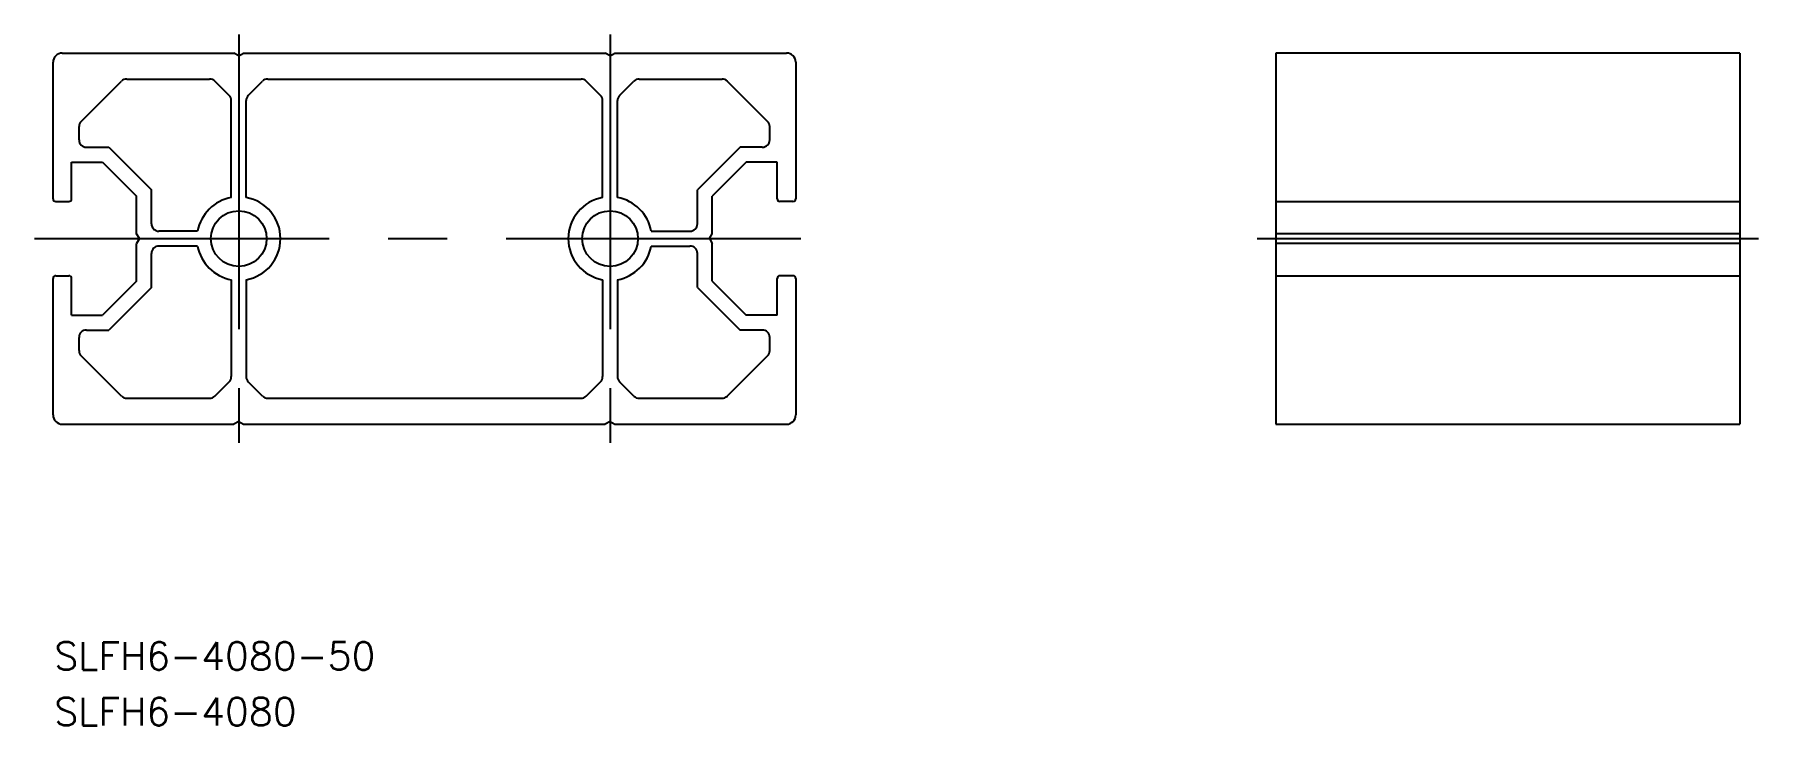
# Model space of a CAD drawing. Extents: x -42 to 144, y -52 to 22.
import ezdxf

# ---------------------------------------------------------------- set-up
doc = ezdxf.new("R2010")
doc.units = 0
doc.linetypes.add('CENTER', pattern=[50.8, 31.75, -6.35, 6.35, -6.35])
doc.layers.get('0').update_dxf_attribs({"linetype": 'CONTINUOUS'})
doc.layers.add('CENTER', color=1, linetype='CENTER')
doc.styles.get("Standard").update_dxf_attribs({"font": 'txt.shx', "height": 3, "bigfont": 'bigfont.shx'})

# ---------------------------------------------------------------- blocks, each defined once
blk = doc.blocks.new('*U5')
at = {"color": 7, "linetype": 'CONTINUOUS'}
blk.add_text('SLFH6-4080-50', height=3, dxfattribs=at).set_placement((-39.86, -46.47))
blk = doc.blocks.new('*U6')
at = {"color": 7, "linetype": 'CONTINUOUS'}
blk.add_text('SLFH6-4080', height=3, dxfattribs=at).set_placement((-39.86, -52.47))

msp = doc.modelspace()

# ---------------------------------------------------------------- linework, layer by layer
at = {"color": 7, "linetype": 'CONTINUOUS'}
for p, q in [((-40, 4.3), (-40, 19)), ((-39, 20), (-20.52, 20)), ((-20, 19.7), (-20.52, 20)), ((-20, 19.7), (-19.48, 20)), ((-19.48, 20), (19.48, 20)), ((20, 19.7), (19.48, 20)), ((20, 19.7), (20.52, 20)), ((20.52, 20), (39, 20)), ((40, 19), (40, 4.3)), ((141.7, 20), (91.7, 20)), ((91.7, 20), (91.7, -20)), ((141.7, 20), (141.7, -20)), ((-36.97, 12.63), (-32.63, 16.97)), ((-32.07, 17.2), (-23.13, 17.2)), ((-21.03, 15.43), (-22.57, 16.97)), ((-18.97, 15.43), (-17.43, 16.97)), ((-16.87, 17.2), (16.87, 17.2)), ((18.97, 15.43), (17.43, 16.97)), ((21.03, 15.43), (22.57, 16.97)), ((23.13, 17.2), (32.07, 17.2)), ((32.63, 16.97), (36.97, 12.63)), ((-20.8, 4.43), (-20.8, 14.87)), ((-19.2, 4.43), (-19.2, 14.87)), ((19.2, 4.43), (19.2, 14.87)), ((20.8, 4.43), (20.8, 14.87)), ((-37.2, 10.65), (-37.2, 12.07)), ((37.2, 10.65), (37.2, 12.07)), ((-36.4, 9.85), (-34, 9.85)), ((-34, 9.85), (-29.4, 5.25)), ((34, 9.85), (29.4, 5.25)), ((36.4, 9.85), (34, 9.85)), ((-38, 8.25), (-34.66, 8.25)), ((-38, 4.3), (-38, 8.25)), ((-34.66, 8.25), (-31, 4.59)), ((34.66, 8.25), (31, 4.59)), ((38, 8.25), (34.66, 8.25)), ((38, 4.3), (38, 8.25)), ((-39.7, 4), (-38.3, 4)), ((-31, 0.52), (-31, 4.59)), ((-29.4, 1.6), (-29.4, 5.25)), ((29.4, 1.6), (29.4, 5.25)), ((31, 0.52), (31, 4.59)), ((39.7, 4), (38.3, 4)), ((91.7, 4), (141.7, 4)), ((-30.7, 0), (-31, 0.52)), ((-30.7, 0), (-31, -0.52)), ((-24.43, 0.8), (-28.6, 0.8)), ((24.43, 0.8), (28.6, 0.8)), ((30.7, 0), (31, 0.52)), ((30.7, 0), (31, -0.52)), ((141.7, 0.52), (91.7, 0.52)), ((-31, -4.59), (-31, -0.52)), ((-29.4, -5.25), (-29.4, -1.6)), ((-24.43, -0.8), (-28.6, -0.8)), ((24.43, -0.8), (28.6, -0.8)), ((29.4, -5.25), (29.4, -1.6)), ((31, -4.59), (31, -0.52)), ((91.7, 0), (141.7, 0)), ((141.7, -0.52), (91.7, -0.52)), ((-40, -19), (-40, -4.3)), ((-39.7, -4), (-38.3, -4)), ((-38, -8.25), (-38, -4.3)), ((-31, -4.59), (-34.66, -8.25)), ((-29.4, -5.25), (-34, -9.85)), ((-20.8, -4.43), (-20.8, -14.87)), ((-19.2, -4.43), (-19.2, -14.87)), ((19.2, -4.43), (19.2, -14.87)), ((20.8, -4.43), (20.8, -14.87)), ((29.4, -5.25), (34, -9.85)), ((31, -4.59), (34.66, -8.25)), ((38, -8.25), (38, -4.3)), ((39.7, -4), (38.3, -4)), ((40, -4.3), (40, -19)), ((91.7, -4), (141.7, -4)), ((-38, -8.25), (-34.66, -8.25)), ((38, -8.25), (34.66, -8.25)), ((-37.2, -12.07), (-37.2, -10.65)), ((-36.4, -9.85), (-34, -9.85)), ((36.4, -9.85), (34, -9.85)), ((37.2, -12.07), (37.2, -10.65)), ((-32.63, -16.97), (-36.97, -12.63)), ((36.97, -12.63), (32.63, -16.97)), ((-22.57, -16.97), (-21.03, -15.43)), ((-17.43, -16.97), (-18.97, -15.43)), ((17.43, -16.97), (18.97, -15.43)), ((22.57, -16.97), (21.03, -15.43)), ((-32.07, -17.2), (-23.13, -17.2)), ((-16.87, -17.2), (16.87, -17.2)), ((23.13, -17.2), (32.07, -17.2)), ((-39, -20), (-20.52, -20)), ((-20, -19.7), (-20.52, -20)), ((-20, -19.7), (-19.48, -20)), ((-19.48, -20), (19.48, -20)), ((20, -19.7), (19.48, -20)), ((20, -19.7), (20.52, -20)), ((20.52, -20), (39, -20)), ((91.7, -20), (141.7, -20))]:
    msp.add_line(p, q, dxfattribs=at)
for centre in [(-20, 0), (20, 0)]:
    msp.add_circle(centre, 3, dxfattribs=at)
for centre, radius, start, end in [((-39, 19), 1, 90, 180), ((39, 19), 1, 360, 90), ((-32.07, 16.4), 0.8, 90, 135), ((-23.13, 16.4), 0.8, 45, 90), ((-16.87, 16.4), 0.8, 90, 135), ((16.87, 16.4), 0.8, 45, 90), ((23.13, 16.4), 0.8, 90, 135), ((32.07, 16.4), 0.8, 45, 90), ((-21.6, 14.87), 0.8, 0, 45), ((-18.4, 14.87), 0.8, 135, 180), ((18.4, 14.87), 0.8, 0, 45), ((21.6, 14.87), 0.8, 135, 180), ((-36.4, 12.07), 0.8, 135, 180), ((36.4, 12.07), 0.8, 0, 45), ((-36.4, 10.65), 0.8, 180, 270), ((36.4, 10.65), 0.8, 270, 0), ((-39.7, 4.3), 0.3, 180, 270), ((-38.3, 4.3), 0.3, 270, 0), ((-20, 0), 4.5, 100.2403, 169.7597), ((-20, 0), 4.5, 280.2403, 79.7597), ((20, 0), 4.5, 100.2403, 259.7597), ((20, 0), 4.5, 10.2403, 79.7597), ((38.3, 4.3), 0.3, 180, 270), ((39.7, 4.3), 0.3, 270, 0), ((-28.6, 1.6), 0.8, 180, 270), ((28.6, 1.6), 0.8, 270, 360), ((-28.6, -1.6), 0.8, 90, 180), ((-20, 0), 4.5, 190.2403, 259.7597), ((20, 0), 4.5, 280.2403, 349.7597), ((28.6, -1.6), 0.8, 0, 90), ((-39.7, -4.3), 0.3, 90, 180), ((-38.3, -4.3), 0.3, 0, 90), ((38.3, -4.3), 0.3, 90, 180), ((39.7, -4.3), 0.3, 0, 90), ((-36.4, -10.65), 0.8, 90, 180), ((36.4, -10.65), 0.8, 0, 90), ((-36.4, -12.07), 0.8, 180, 225), ((36.4, -12.07), 0.8, 315, 360), ((-21.6, -14.87), 0.8, 315, 0), ((-18.4, -14.87), 0.8, 180, 225), ((18.4, -14.87), 0.8, 315, 0), ((21.6, -14.87), 0.8, 180, 225), ((-32.07, -16.4), 0.8, 225, 270), ((-23.13, -16.4), 0.8, 270, 315), ((-16.87, -16.4), 0.8, 225, 270), ((16.87, -16.4), 0.8, 270, 315), ((23.13, -16.4), 0.8, 225, 270), ((32.07, -16.4), 0.8, 270, 315), ((-39, -19), 1, 180, 270), ((39, -19), 1, 270, 0)]:
    msp.add_arc(centre, radius, start, end, dxfattribs=at)
at = {"layer": 'CENTER', "color": 1, "linetype": 'CENTER'}
for p, q in [((-20, 22), (-20, -22)), ((20, 22), (20, -22)), ((-42, 0), (42, 0)), ((89.7, 0), (143.7, 0))]:
    msp.add_line(p, q, dxfattribs=at)

# ---------------------------------------------------------------- block references
at = {"color": 7, "linetype": 'CONTINUOUS'}
for name in ['*U5', '*U6']:
    msp.add_blockref(name, (0, 0), dxfattribs=at)

doc.saveas('drawing.dxf')
